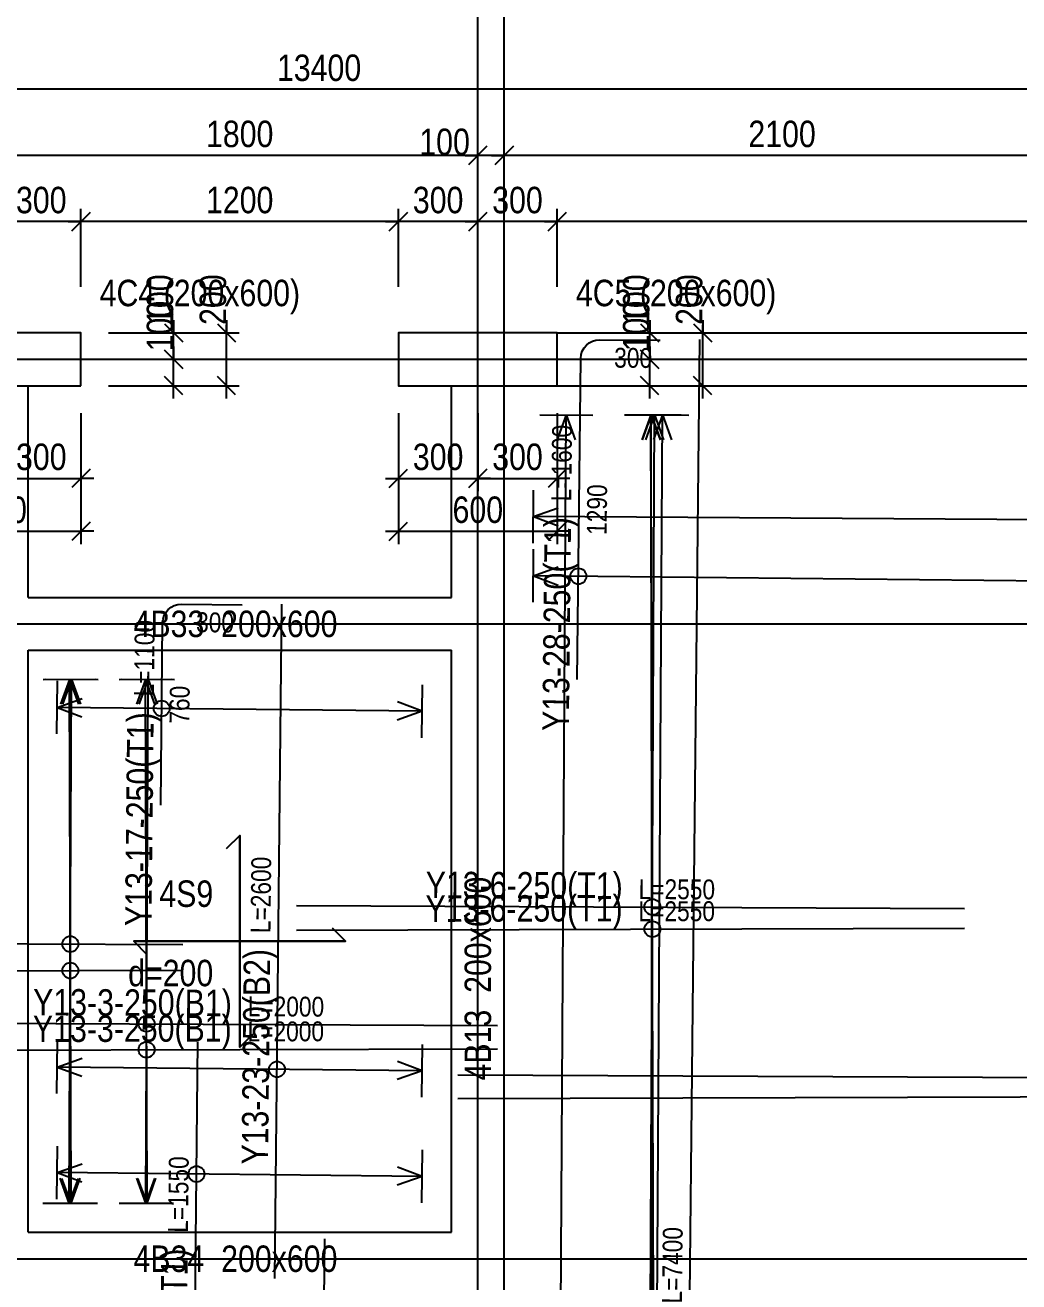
# Model space of a CAD drawing. Extents: x 0 to 206258, y -403073 to 0.
# Drawn here: x 146273 to 150029, y -19780 to -15029 of the extents above; entities that cross this region are included whole.
import ezdxf
from ezdxf.enums import TextEntityAlignment as Align
from ezdxf.lldxf.tags import DXFTag

# ---------------------------------------------------------------- set-up
doc = ezdxf.new("R2010")
doc.units = 0
doc.header["$LTSCALE"] = 1000
for name, color, linetype in [('Axis Line(Dir 1)', 8, 'CENTER2'), ('Axis Line(Dir 2)', 150, 'CENTER2'), ('Column Line', 7, 'Continuous'), ('Dimension Line', 5, 'Continuous'), ('Rebar Label', 6, 'Continuous'), ('Rebar Length Text', 8, 'Continuous'), ('Rebar Line', 7, 'Continuous'), ('Rebar Span Line', 5, 'Continuous'), ('Slab Edge Line', 5, 'Continuous'), ('Slab Label', 5, 'Continuous'), ('Top Rebar Label', 6, 'Continuous'), ('Top Rebar Length Text', 8, 'Continuous'), ('Top Rebar Line', 7, 'Continuous'), ('Top Rebar Span Line', 5, 'Continuous')]:
    doc.layers.add(name, color=color, linetype=linetype)
for name, color, linetype, true_color in [('Beam Label', 159, 'Continuous', 0x35424f), ('Beam Line', 159, 'HIDDEN2', 0x35424f), ('Column Label', 159, 'Continuous', 0x35424f), ('Ghost Axis Line', 254, 'Continuous', 0xbebebe)]:
    doc.layers.add(name, color=color, linetype=linetype, true_color=true_color)
doc.styles.add('Beam Label', font='ARIALN.TTF', dxfattribs={"height": 100})
doc.styles.add('Column Label', font='ARIALN.TTF', dxfattribs={"height": 100})
doc.styles.add('Dimension Text', font='ARIALN.TTF', dxfattribs={"height": 100})
doc.styles.add('Rebar Label', font='ARIALN.TTF', dxfattribs={"height": 100})
doc.styles.add('Rebar Length Text', font='ARIALN.TTF', dxfattribs={"height": 75})
doc.styles.add('Slab Label', font='ARIALN.TTF', dxfattribs={"height": 100})
doc.styles.add('Top Rebar Label', font='ARIALN.TTF', dxfattribs={"height": 100})
doc.styles.add('Top Rebar Length Text', font='ARIALN.TTF', dxfattribs={"height": 75})
tags = doc.linetypes.add('CENTER2', pattern=[1.125, 0.75, -0.125, 0.125, -0.125]).pattern_tags.tags
tags[10:11] = [DXFTag(74, 4), DXFTag(75, 0), DXFTag(340, '0'), DXFTag(46, 0.0), DXFTag(50, 0.0), DXFTag(44, 0.0), DXFTag(45, 0.0)]
tags[8:9] = [DXFTag(74, 4), DXFTag(75, 0), DXFTag(340, '0'), DXFTag(46, 0.0), DXFTag(50, 0.0), DXFTag(44, 0.0), DXFTag(45, 0.0)]
tags[6:7] = [DXFTag(74, 4), DXFTag(75, 0), DXFTag(340, '0'), DXFTag(46, 0.0), DXFTag(50, 0.0), DXFTag(44, 0.0), DXFTag(45, 0.0)]
tags[4:5] = [DXFTag(74, 4), DXFTag(75, 0), DXFTag(340, '0'), DXFTag(46, 0.0), DXFTag(50, 0.0), DXFTag(44, 0.0), DXFTag(45, 0.0)]
tags = doc.linetypes.add('HIDDEN2', pattern=[0.1875, 0.125, -0.0625]).pattern_tags.tags
tags[6:7] = [DXFTag(74, 4), DXFTag(75, 0), DXFTag(340, '0'), DXFTag(46, 0.0), DXFTag(50, 0.0), DXFTag(44, 0.0), DXFTag(45, 0.0)]
tags[4:5] = [DXFTag(74, 4), DXFTag(75, 0), DXFTag(340, '0'), DXFTag(46, 0.0), DXFTag(50, 0.0), DXFTag(44, 0.0), DXFTag(45, 0.0)]
doc.dimstyles.get("Standard").update_dxf_attribs({"dimtxt": 100, "dimasz": 30, "dimexe": 48.3, "dimexo": 103.5, "dimgap": 30, "dimtad": 1, "dimtoh": 1, "dimdec": 1, "dimdsep": 46, "dimtxsty": 'Dimension Text', "dimblk": 'PCDIM_TICK', "dimcen": 0.09, "dimclrd": 5, "dimclre": 5, "dimclrt": 5, "dimadec": 1, "dimazin": 0, "dimtp": 1, "dimtm": 1, "dimtfac": 1, "dimtdec": 4, "dimtofl": 0, "dimtmove": 0, "dimatfit": 3, "dimfxl": 1, "dimtolj": 1, "dimtzin": 0, "dimarcsym": 0})

# ---------------------------------------------------------------- blocks, each defined once
blk = doc.blocks.new('PCDIM_TICK')
at = {"layer": 'Dimension Line', "color": 0, "transparency": 33554687}
for p, q in [((1.15, 1.15), (-1.15, -1.15)), ((1.61, 0), (0, 0))]:
    blk.add_line(p, q, dxfattribs=at)
blk = doc.blocks.new('*U1081')
at = {"layer": 'Dimension Line', "color": 5, "true_color": 0x0000ff, "transparency": 16777216}
for p, q in [((146184.3, -16495.7), (146184.3, -16790.5)), ((146484.3, -16495.7), (146484.3, -16790.5)), ((146184.3, -16742.2), (146484.3, -16742.2))]:
    blk.add_line(p, q, dxfattribs=at)
at = {"layer": 'Dimension Line', "color": 5, "true_color": 0x0000ff, "transparency": 16777216, "xscale": 30, "yscale": 30, "rotation": 180.0000000000004}
blk.add_blockref('PCDIM_TICK', (146184.3, -16742.2), dxfattribs=at)
at = {"layer": 'Dimension Line', "color": 5, "true_color": 0x0000ff, "transparency": 16777216, "xscale": 30, "yscale": 30}
blk.add_blockref('PCDIM_TICK', (146484.3, -16742.2), dxfattribs=at)
at = {"layer": 'Dimension Line', "color": 5, "true_color": 0x0000ff, "transparency": 16777216, "insert": (146334.3, -16712.2), "char_height": 100, "width": 181.501, "attachment_point": 8, "style": 'Dimension Text'}
blk.add_mtext('300', dxfattribs=at)
blk = doc.blocks.new('*U1082')
at = {"layer": 'Dimension Line', "color": 5, "true_color": 0x0000ff, "transparency": 16777216}
for p, q in [((145884.3, -16495.7), (145884.3, -16990.5)), ((146484.3, -16495.7), (146484.3, -16990.5)), ((145884.3, -16942.2), (146484.3, -16942.2))]:
    blk.add_line(p, q, dxfattribs=at)
at = {"layer": 'Dimension Line', "color": 5, "true_color": 0x0000ff, "transparency": 16777216, "xscale": 30, "yscale": 30, "rotation": 180.0000000000004}
blk.add_blockref('PCDIM_TICK', (145884.3, -16942.2), dxfattribs=at)
at = {"layer": 'Dimension Line', "color": 5, "true_color": 0x0000ff, "transparency": 16777216, "xscale": 30, "yscale": 30}
blk.add_blockref('PCDIM_TICK', (146484.3, -16942.2), dxfattribs=at)
at = {"layer": 'Dimension Line', "color": 5, "true_color": 0x0000ff, "transparency": 16777216, "insert": (146184.3, -16912.2), "char_height": 100, "width": 181.97, "attachment_point": 8, "style": 'Dimension Text'}
blk.add_mtext('600', dxfattribs=at)
blk = doc.blocks.new('*U1083')
at = {"layer": 'Dimension Line', "color": 5, "true_color": 0x0000ff, "transparency": 16777216}
for p, q in [((146587.8, -16292.2), (146882.6, -16292.2)), ((146834.3, -16292.2), (146834.3, -16262.2)), ((146834.3, -16392.2), (146834.3, -16292.2)), ((146587.8, -16392.2), (146882.6, -16392.2))]:
    blk.add_line(p, q, dxfattribs=at)
at = {"layer": 'Dimension Line', "color": 5, "true_color": 0x0000ff, "transparency": 16777216, "xscale": 30, "yscale": 30}
for p, rotation in [((146834.3, -16292.2), 89.99999999999447), ((146834.3, -16392.2), 269.9999999999834)]:
    blk.add_blockref('PCDIM_TICK', p, dxfattribs=dict(at, rotation=rotation))
at = {"layer": 'Dimension Line', "color": 5, "true_color": 0x0000ff, "transparency": 16777216, "insert": (146834.3, -16262.2), "char_height": 100, "width": 173.928, "attachment_point": 7, "rotation": 90, "style": 'Dimension Text'}
blk.add_mtext('100', dxfattribs=at)
blk = doc.blocks.new('*U1084')
at = {"layer": 'Dimension Line', "color": 5, "true_color": 0x0000ff, "transparency": 16777216}
for p, q in [((146587.8, -16192.2), (146882.6, -16192.2)), ((146834.3, -16192.2), (146834.3, -16162.2)), ((146834.3, -16292.2), (146834.3, -16192.2)), ((146587.8, -16292.2), (146882.6, -16292.2))]:
    blk.add_line(p, q, dxfattribs=at)
at = {"layer": 'Dimension Line', "color": 5, "true_color": 0x0000ff, "transparency": 16777216, "xscale": 30, "yscale": 30}
for p, rotation in [((146834.3, -16192.2), 89.99999999999447), ((146834.3, -16292.2), 269.9999999999834)]:
    blk.add_blockref('PCDIM_TICK', p, dxfattribs=dict(at, rotation=rotation))
at = {"layer": 'Dimension Line', "color": 5, "true_color": 0x0000ff, "transparency": 16777216, "insert": (146834.3, -16162.2), "char_height": 100, "width": 173.928, "attachment_point": 7, "rotation": 90, "style": 'Dimension Text'}
blk.add_mtext('100', dxfattribs=at)
blk = doc.blocks.new('*U1085')
at = {"layer": 'Dimension Line', "color": 5, "true_color": 0x0000ff, "transparency": 16777216}
for p, q in [((146587.8, -16192.2), (147082.6, -16192.2)), ((147034.3, -16192.2), (147034.3, -16162.2)), ((147034.3, -16392.2), (147034.3, -16192.2)), ((146587.8, -16392.2), (147082.6, -16392.2))]:
    blk.add_line(p, q, dxfattribs=at)
at = {"layer": 'Dimension Line', "color": 5, "true_color": 0x0000ff, "transparency": 16777216, "xscale": 30, "yscale": 30}
for p, rotation in [((147034.3, -16192.2), 89.99999999999447), ((147034.3, -16392.2), 269.9999999999834)]:
    blk.add_blockref('PCDIM_TICK', p, dxfattribs=dict(at, rotation=rotation))
at = {"layer": 'Dimension Line', "color": 5, "true_color": 0x0000ff, "transparency": 16777216, "insert": (147034.3, -16162.2), "char_height": 100, "width": 182.775, "attachment_point": 7, "rotation": 90, "style": 'Dimension Text'}
blk.add_mtext('200', dxfattribs=at)
blk = doc.blocks.new('*U1086')
at = {"layer": 'Dimension Line', "color": 5, "true_color": 0x0000ff, "transparency": 16777216}
for p, q in [((147684.3, -16495.7), (147684.3, -16790.5)), ((147984.3, -16495.7), (147984.3, -16790.5)), ((147684.3, -16742.2), (147984.3, -16742.2))]:
    blk.add_line(p, q, dxfattribs=at)
at = {"layer": 'Dimension Line', "color": 5, "true_color": 0x0000ff, "transparency": 16777216, "xscale": 30, "yscale": 30, "rotation": 180.0000000000004}
blk.add_blockref('PCDIM_TICK', (147684.3, -16742.2), dxfattribs=at)
at = {"layer": 'Dimension Line', "color": 5, "true_color": 0x0000ff, "transparency": 16777216, "xscale": 30, "yscale": 30}
blk.add_blockref('PCDIM_TICK', (147984.3, -16742.2), dxfattribs=at)
at = {"layer": 'Dimension Line', "color": 5, "true_color": 0x0000ff, "transparency": 16777216, "insert": (147834.3, -16712.2), "char_height": 100, "width": 181.501, "attachment_point": 8, "style": 'Dimension Text'}
blk.add_mtext('300', dxfattribs=at)
blk = doc.blocks.new('*U1087')
at = {"layer": 'Dimension Line', "color": 5, "true_color": 0x0000ff, "transparency": 16777216}
for p, q in [((147984.3, -16495.7), (147984.3, -16790.5)), ((148284.3, -16495.7), (148284.3, -16790.5)), ((147984.3, -16742.2), (148284.3, -16742.2))]:
    blk.add_line(p, q, dxfattribs=at)
at = {"layer": 'Dimension Line', "color": 5, "true_color": 0x0000ff, "transparency": 16777216, "xscale": 30, "yscale": 30, "rotation": 180.0000000000004}
blk.add_blockref('PCDIM_TICK', (147984.3, -16742.2), dxfattribs=at)
at = {"layer": 'Dimension Line', "color": 5, "true_color": 0x0000ff, "transparency": 16777216, "xscale": 30, "yscale": 30}
blk.add_blockref('PCDIM_TICK', (148284.3, -16742.2), dxfattribs=at)
at = {"layer": 'Dimension Line', "color": 5, "true_color": 0x0000ff, "transparency": 16777216, "insert": (148134.3, -16712.2), "char_height": 100, "width": 181.501, "attachment_point": 8, "style": 'Dimension Text'}
blk.add_mtext('300', dxfattribs=at)
blk = doc.blocks.new('*U1088')
at = {"layer": 'Dimension Line', "color": 5, "true_color": 0x0000ff, "transparency": 16777216}
for p, q in [((147684.3, -16495.7), (147684.3, -16990.5)), ((148284.3, -16495.7), (148284.3, -16990.5)), ((147684.3, -16942.2), (148284.3, -16942.2))]:
    blk.add_line(p, q, dxfattribs=at)
at = {"layer": 'Dimension Line', "color": 5, "true_color": 0x0000ff, "transparency": 16777216, "xscale": 30, "yscale": 30, "rotation": 180.0000000000004}
blk.add_blockref('PCDIM_TICK', (147684.3, -16942.2), dxfattribs=at)
at = {"layer": 'Dimension Line', "color": 5, "true_color": 0x0000ff, "transparency": 16777216, "xscale": 30, "yscale": 30}
blk.add_blockref('PCDIM_TICK', (148284.3, -16942.2), dxfattribs=at)
at = {"layer": 'Dimension Line', "color": 5, "true_color": 0x0000ff, "transparency": 16777216, "insert": (147984.3, -16912.2), "char_height": 100, "width": 181.97, "attachment_point": 8, "style": 'Dimension Text'}
blk.add_mtext('600', dxfattribs=at)
blk = doc.blocks.new('*U1089')
at = {"layer": 'Dimension Line', "color": 5, "true_color": 0x0000ff, "transparency": 16777216}
for p, q in [((148387.8, -16292.2), (148682.6, -16292.2)), ((148634.3, -16292.2), (148634.3, -16262.2)), ((148634.3, -16392.2), (148634.3, -16292.2)), ((148387.8, -16392.2), (148682.6, -16392.2))]:
    blk.add_line(p, q, dxfattribs=at)
at = {"layer": 'Dimension Line', "color": 5, "true_color": 0x0000ff, "transparency": 16777216, "xscale": 30, "yscale": 30}
for p, rotation in [((148634.3, -16292.2), 89.99999999999447), ((148634.3, -16392.2), 269.9999999999834)]:
    blk.add_blockref('PCDIM_TICK', p, dxfattribs=dict(at, rotation=rotation))
at = {"layer": 'Dimension Line', "color": 5, "true_color": 0x0000ff, "transparency": 16777216, "insert": (148634.3, -16262.2), "char_height": 100, "width": 173.928, "attachment_point": 7, "rotation": 90, "style": 'Dimension Text'}
blk.add_mtext('100', dxfattribs=at)
blk = doc.blocks.new('*U1090')
at = {"layer": 'Dimension Line', "color": 5, "true_color": 0x0000ff, "transparency": 16777216}
for p, q in [((148387.8, -16192.2), (148682.6, -16192.2)), ((148634.3, -16192.2), (148634.3, -16162.2)), ((148634.3, -16292.2), (148634.3, -16192.2)), ((148387.8, -16292.2), (148682.6, -16292.2))]:
    blk.add_line(p, q, dxfattribs=at)
at = {"layer": 'Dimension Line', "color": 5, "true_color": 0x0000ff, "transparency": 16777216, "xscale": 30, "yscale": 30}
for p, rotation in [((148634.3, -16192.2), 89.99999999999447), ((148634.3, -16292.2), 269.9999999999834)]:
    blk.add_blockref('PCDIM_TICK', p, dxfattribs=dict(at, rotation=rotation))
at = {"layer": 'Dimension Line', "color": 5, "true_color": 0x0000ff, "transparency": 16777216, "insert": (148634.3, -16162.2), "char_height": 100, "width": 173.928, "attachment_point": 7, "rotation": 90, "style": 'Dimension Text'}
blk.add_mtext('100', dxfattribs=at)
blk = doc.blocks.new('*U1091')
at = {"layer": 'Dimension Line', "color": 5, "true_color": 0x0000ff, "transparency": 16777216}
for p, q in [((148387.8, -16192.2), (148882.6, -16192.2)), ((148834.3, -16192.2), (148834.3, -16162.2)), ((148834.3, -16392.2), (148834.3, -16192.2)), ((148387.8, -16392.2), (148882.6, -16392.2))]:
    blk.add_line(p, q, dxfattribs=at)
at = {"layer": 'Dimension Line', "color": 5, "true_color": 0x0000ff, "transparency": 16777216, "xscale": 30, "yscale": 30}
for p, rotation in [((148834.3, -16192.2), 89.99999999999447), ((148834.3, -16392.2), 269.9999999999834)]:
    blk.add_blockref('PCDIM_TICK', p, dxfattribs=dict(at, rotation=rotation))
at = {"layer": 'Dimension Line', "color": 5, "true_color": 0x0000ff, "transparency": 16777216, "insert": (148834.3, -16162.2), "char_height": 100, "width": 182.775, "attachment_point": 7, "rotation": 90, "style": 'Dimension Text'}
blk.add_mtext('200', dxfattribs=at)
blk = doc.blocks.new('*U1214')
at = {"layer": 'Dimension Line', "color": 5, "true_color": 0x0000ff, "transparency": 16777216}
for p, q in [((148284.3, -16018), (148284.3, -15723.2)), ((153484.3, -16018), (153484.3, -15723.2)), ((153484.3, -15771.5), (148284.3, -15771.5))]:
    blk.add_line(p, q, dxfattribs=at)
at = {"layer": 'Dimension Line', "color": 5, "true_color": 0x0000ff, "transparency": 16777216, "xscale": 30, "yscale": 30, "rotation": 180.0000000000004}
blk.add_blockref('PCDIM_TICK', (148284.3, -15771.5), dxfattribs=at)
at = {"layer": 'Dimension Line', "color": 5, "true_color": 0x0000ff, "transparency": 16777216, "xscale": 30, "yscale": 30}
blk.add_blockref('PCDIM_TICK', (153484.3, -15771.5), dxfattribs=at)
at = {"layer": 'Dimension Line', "color": 5, "true_color": 0x0000ff, "transparency": 16777216, "insert": (150884.3, -15741.5), "char_height": 100, "width": 245.979, "attachment_point": 8, "style": 'Dimension Text'}
blk.add_mtext('5200', dxfattribs=at)
blk = doc.blocks.new('*U1215')
at = {"layer": 'Dimension Line', "color": 5, "true_color": 0x0000ff, "transparency": 16777216}
for p, q in [((147984.3, -16018), (147984.3, -15723.2)), ((148284.3, -16018), (148284.3, -15723.2)), ((148284.3, -15771.5), (147984.3, -15771.5))]:
    blk.add_line(p, q, dxfattribs=at)
at = {"layer": 'Dimension Line', "color": 5, "true_color": 0x0000ff, "transparency": 16777216, "xscale": 30, "yscale": 30, "rotation": 180.0000000000004}
blk.add_blockref('PCDIM_TICK', (147984.3, -15771.5), dxfattribs=at)
at = {"layer": 'Dimension Line', "color": 5, "true_color": 0x0000ff, "transparency": 16777216, "xscale": 30, "yscale": 30}
blk.add_blockref('PCDIM_TICK', (148284.3, -15771.5), dxfattribs=at)
at = {"layer": 'Dimension Line', "color": 5, "true_color": 0x0000ff, "transparency": 16777216, "insert": (148134.3, -15741.5), "char_height": 100, "width": 181.501, "attachment_point": 8, "style": 'Dimension Text'}
blk.add_mtext('300', dxfattribs=at)
blk = doc.blocks.new('*U1216')
at = {"layer": 'Dimension Line', "color": 5, "true_color": 0x0000ff, "transparency": 16777216}
for p, q in [((147684.3, -16018), (147684.3, -15723.2)), ((147984.3, -16018), (147984.3, -15723.2)), ((147984.3, -15771.5), (147684.3, -15771.5))]:
    blk.add_line(p, q, dxfattribs=at)
at = {"layer": 'Dimension Line', "color": 5, "true_color": 0x0000ff, "transparency": 16777216, "xscale": 30, "yscale": 30, "rotation": 180.0000000000004}
blk.add_blockref('PCDIM_TICK', (147684.3, -15771.5), dxfattribs=at)
at = {"layer": 'Dimension Line', "color": 5, "true_color": 0x0000ff, "transparency": 16777216, "xscale": 30, "yscale": 30}
blk.add_blockref('PCDIM_TICK', (147984.3, -15771.5), dxfattribs=at)
at = {"layer": 'Dimension Line', "color": 5, "true_color": 0x0000ff, "transparency": 16777216, "insert": (147834.3, -15741.5), "char_height": 100, "width": 181.501, "attachment_point": 8, "style": 'Dimension Text'}
blk.add_mtext('300', dxfattribs=at)
blk = doc.blocks.new('*U1217')
at = {"layer": 'Dimension Line', "color": 5, "true_color": 0x0000ff, "transparency": 16777216}
for p, q in [((146484.3, -16018), (146484.3, -15723.2)), ((147684.3, -16018), (147684.3, -15723.2)), ((147684.3, -15771.5), (146484.3, -15771.5))]:
    blk.add_line(p, q, dxfattribs=at)
at = {"layer": 'Dimension Line', "color": 5, "true_color": 0x0000ff, "transparency": 16777216, "xscale": 30, "yscale": 30, "rotation": 180.0000000000004}
blk.add_blockref('PCDIM_TICK', (146484.3, -15771.5), dxfattribs=at)
at = {"layer": 'Dimension Line', "color": 5, "true_color": 0x0000ff, "transparency": 16777216, "xscale": 30, "yscale": 30}
blk.add_blockref('PCDIM_TICK', (147684.3, -15771.5), dxfattribs=at)
at = {"layer": 'Dimension Line', "color": 5, "true_color": 0x0000ff, "transparency": 16777216, "insert": (147084.3, -15741.5), "char_height": 100, "width": 238.405, "attachment_point": 8, "style": 'Dimension Text'}
blk.add_mtext('1200', dxfattribs=at)
blk = doc.blocks.new('*U1218')
at = {"layer": 'Dimension Line', "color": 5, "true_color": 0x0000ff, "transparency": 16777216}
for p, q in [((146184.3, -16018), (146184.3, -15723.2)), ((146484.3, -16018), (146484.3, -15723.2)), ((146484.3, -15771.5), (146184.3, -15771.5))]:
    blk.add_line(p, q, dxfattribs=at)
at = {"layer": 'Dimension Line', "color": 5, "true_color": 0x0000ff, "transparency": 16777216, "xscale": 30, "yscale": 30, "rotation": 180.0000000000004}
blk.add_blockref('PCDIM_TICK', (146184.3, -15771.5), dxfattribs=at)
at = {"layer": 'Dimension Line', "color": 5, "true_color": 0x0000ff, "transparency": 16777216, "xscale": 30, "yscale": 30}
blk.add_blockref('PCDIM_TICK', (146484.3, -15771.5), dxfattribs=at)
at = {"layer": 'Dimension Line', "color": 5, "true_color": 0x0000ff, "transparency": 16777216, "insert": (146334.3, -15741.5), "char_height": 100, "width": 181.501, "attachment_point": 8, "style": 'Dimension Text'}
blk.add_mtext('300', dxfattribs=at)
blk = doc.blocks.new('*U1228')
at = {"layer": 'Dimension Line', "color": 5, "true_color": 0x0000ff, "transparency": 16777216}
for p, q in [((148084.3, -16018), (148084.3, -15473.2)), ((150184.3, -16018), (150184.3, -15473.2)), ((150184.3, -15521.5), (148084.3, -15521.5))]:
    blk.add_line(p, q, dxfattribs=at)
at = {"layer": 'Dimension Line', "color": 5, "true_color": 0x0000ff, "transparency": 16777216, "xscale": 30, "yscale": 30, "rotation": 180.0000000000004}
blk.add_blockref('PCDIM_TICK', (148084.3, -15521.5), dxfattribs=at)
at = {"layer": 'Dimension Line', "color": 5, "true_color": 0x0000ff, "transparency": 16777216, "xscale": 30, "yscale": 30}
blk.add_blockref('PCDIM_TICK', (150184.3, -15521.5), dxfattribs=at)
at = {"layer": 'Dimension Line', "color": 5, "true_color": 0x0000ff, "transparency": 16777216, "insert": (149134.3, -15491.5), "char_height": 100, "width": 247.252, "attachment_point": 8, "style": 'Dimension Text'}
blk.add_mtext('2100', dxfattribs=at)
blk = doc.blocks.new('*U1229')
at = {"layer": 'Dimension Line', "color": 5, "true_color": 0x0000ff, "transparency": 16777216}
for p, q in [((147984.3, -16018), (147984.3, -15473.2)), ((148084.3, -16018), (148084.3, -15473.2)), ((147984.3, -15521.5), (147954.3, -15521.5)), ((148084.3, -15521.5), (147984.3, -15521.5))]:
    blk.add_line(p, q, dxfattribs=at)
at = {"layer": 'Dimension Line', "color": 5, "true_color": 0x0000ff, "transparency": 16777216, "xscale": 30, "yscale": 30, "rotation": 180.0000000000004}
blk.add_blockref('PCDIM_TICK', (147984.3, -15521.5), dxfattribs=at)
at = {"layer": 'Dimension Line', "color": 5, "true_color": 0x0000ff, "transparency": 16777216, "xscale": 30, "yscale": 30}
blk.add_blockref('PCDIM_TICK', (148084.3, -15521.5), dxfattribs=at)
at = {"layer": 'Dimension Line', "color": 5, "true_color": 0x0000ff, "transparency": 16777216, "insert": (147954.3, -15521.5), "char_height": 100, "width": 173.928, "attachment_point": 9, "style": 'Dimension Text'}
blk.add_mtext('100', dxfattribs=at)
blk = doc.blocks.new('*U1230')
at = {"layer": 'Dimension Line', "color": 5, "true_color": 0x0000ff, "transparency": 16777216}
for p, q in [((146184.3, -16018), (146184.3, -15473.2)), ((147984.3, -16018), (147984.3, -15473.2)), ((147984.3, -15521.5), (146184.3, -15521.5))]:
    blk.add_line(p, q, dxfattribs=at)
at = {"layer": 'Dimension Line', "color": 5, "true_color": 0x0000ff, "transparency": 16777216, "xscale": 30, "yscale": 30, "rotation": 180.0000000000004}
blk.add_blockref('PCDIM_TICK', (146184.3, -15521.5), dxfattribs=at)
at = {"layer": 'Dimension Line', "color": 5, "true_color": 0x0000ff, "transparency": 16777216, "xscale": 30, "yscale": 30}
blk.add_blockref('PCDIM_TICK', (147984.3, -15521.5), dxfattribs=at)
at = {"layer": 'Dimension Line', "color": 5, "true_color": 0x0000ff, "transparency": 16777216, "insert": (147084.3, -15491.5), "char_height": 100, "width": 238.405, "attachment_point": 8, "style": 'Dimension Text'}
blk.add_mtext('1800', dxfattribs=at)
blk = doc.blocks.new('*U1236')
at = {"layer": 'Dimension Line', "color": 5, "true_color": 0x0000ff, "transparency": 16777216}
for p, q in [((140684.3, -16018), (140684.3, -15223.2)), ((154084.3, -16018), (154084.3, -15223.2)), ((154084.3, -15271.5), (140684.3, -15271.5))]:
    blk.add_line(p, q, dxfattribs=at)
at = {"layer": 'Dimension Line', "color": 5, "true_color": 0x0000ff, "transparency": 16777216, "xscale": 30, "yscale": 30, "rotation": 180.0000000000004}
blk.add_blockref('PCDIM_TICK', (140684.3, -15271.5), dxfattribs=at)
at = {"layer": 'Dimension Line', "color": 5, "true_color": 0x0000ff, "transparency": 16777216, "xscale": 30, "yscale": 30}
blk.add_blockref('PCDIM_TICK', (154084.3, -15271.5), dxfattribs=at)
at = {"layer": 'Dimension Line', "color": 5, "true_color": 0x0000ff, "transparency": 16777216, "insert": (147384.3, -15241.5), "char_height": 100, "width": 302.882, "attachment_point": 8, "style": 'Dimension Text'}
blk.add_mtext('13400', dxfattribs=at)

msp = doc.modelspace()

# ---------------------------------------------------------------- linework, layer by layer
at = {"layer": 'Axis Line(Dir 1)', "transparency": 33554687}
for points in [[(138984.29, -16292.207), (156784.29, -16292.207)], [(138984.29, -17292.207), (156784.29, -17292.207)], [(138984.29, -19692.207), (156784.29, -19692.207)]]:
    msp.add_lwpolyline(points, dxfattribs=at)
at = {"layer": 'Axis Line(Dir 2)', "transparency": 33554687}
msp.add_lwpolyline([(147984.29, -38092.207), (147984.29, -14292.207)], dxfattribs=at)
at = {"layer": 'Beam Line', "linetype": 'Continuous', "transparency": 33554687}
for points in [[(148284.29, -16192.207), (153484.29, -16192.207)], [(146284.29, -17192.207), (147884.29, -17192.207)]]:
    msp.add_lwpolyline(points, dxfattribs=at)
at = {"layer": 'Beam Line', "transparency": 33554687}
for points in [[(146284.29, -17192.207), (146284.29, -16392.207)], [(147884.29, -17192.207), (147884.29, -16392.207)], [(148084.29, -21092.207), (148084.29, -16392.207)], [(148284.29, -16392.207), (153484.29, -16392.207)], [(146284.29, -17392.207), (147884.29, -17392.207)], [(146284.29, -19592.207), (146284.29, -17392.207)], [(147884.29, -19592.207), (147884.29, -17392.207)], [(146284.29, -19592.207), (147884.29, -19592.207)]]:
    msp.add_lwpolyline(points, dxfattribs=at)
at = {"layer": 'Column Line', "transparency": 33554687}
for points in [[(146484.29, -16392.207), (146484.29, -16192.207), (145884.29, -16192.207), (145884.29, -16392.207)], [(148284.29, -16392.207), (148284.29, -16192.207), (147684.29, -16192.207), (147684.29, -16392.207)]]:
    msp.add_lwpolyline(points, close=True, dxfattribs=at)
at = {"layer": 'Ghost Axis Line', "transparency": 33554687}
msp.add_lwpolyline([(148084.29, -38092.207), (148084.29, -14292.207)], dxfattribs=at)
at = {"layer": 'Rebar Label', "transparency": 33554687}
for centre in [(148364.477, -17112.207), (146789.463, -17612.207), (148644.29, -18362.704), (148644.29, -18446.532), (146444.29, -18502.84), (146444.29, -18602.882), (146732.29, -18804.135), (146732.29, -18902.053), (147225.153, -18976.207), (146920.975, -19372.207)]:
    msp.add_circle(centre, 30, dxfattribs=at)
at = {"layer": 'Rebar Line', "transparency": 33554687}
for points in [[(148747.022, -23567.197), (148823.857, -16217.216)], [(147216.84, -19767.197), (147243.639, -17217.216)], [(146109.292, -18801.341), (148059.289, -18810.085)], [(146109.291, -18903.851), (148059.29, -18898.223)], [(147909.292, -18996.915), (153859.289, -19023.596)], [(147909.291, -19086.156), (153859.29, -19068.984)], [(147386.484, -21467.197), (147405.927, -19617.216)]]:
    msp.add_lwpolyline(points, dxfattribs=at)
at = {"layer": 'Rebar Span Line', "transparency": 33554687}
for p, q in [((148582.515, -16501.589), (148782.511, -16502.82)), ((148640.79, -23282.209), (148682.513, -16502.205)), ((148682.513, -16502.205), (148647.733, -16595.962)), ((148682.513, -16502.205), (148716.136, -16596.382)), ((146628.251, -17502.495), (146828.25, -17501.918)), ((146638.13, -17501.757), (146838.128, -17502.654)), ((146728.25, -17502.206), (146694.32, -17596.274)), ((146738.129, -17502.205), (146703.506, -17596.02)), ((146733.965, -19482.207), (146728.25, -17502.206)), ((146728.25, -17502.206), (146762.723, -17596.076)), ((146729.25, -19482.208), (146738.129, -17502.205)), ((146738.129, -17502.205), (146771.909, -17596.327)), ((146393.233, -19067.469), (146395.335, -18867.48)), ((147773.246, -19081.972), (147775.347, -18881.983)), ((146394.284, -18967.475), (146488.608, -18934.262)), ((147774.296, -18981.978), (147680.692, -18946.79)), ((147774.296, -18981.978), (146394.284, -18967.475)), ((146394.284, -18967.475), (146487.889, -19002.662)), ((147774.296, -18981.978), (147679.973, -19015.19)), ((146729.25, -19482.208), (146695.469, -19388.086)), ((146733.965, -19482.207), (146699.492, -19388.337)), ((146729.25, -19482.208), (146763.873, -19388.393)), ((146733.965, -19482.207), (146767.895, -19388.139)), ((146629.251, -19481.759), (146829.249, -19482.656)), ((146633.965, -19482.496), (146833.964, -19481.918))]:
    msp.add_line(p, q, dxfattribs=at)
at = {"layer": 'Slab Edge Line', "transparency": 33554687}
for points in [[(147034.793, -18141.704), (147084.29, -18092.207)], [(147084.29, -18892.207), (147084.29, -18092.207)], [(147434.793, -18442.709), (147484.29, -18492.207)], [(146684.29, -18492.207), (147484.29, -18492.207)], [(146733.788, -18541.704), (146684.29, -18492.207)], [(147133.788, -18842.709), (147084.29, -18892.207)]]:
    msp.add_lwpolyline(points, close=True, dxfattribs=at)
at = {"layer": 'Top Rebar Line', "transparency": 33554687}
for points in [[(148360.4, -17502.205), (148373.086, -16288.684, -0.41421351), (148445.3, -16217.963), (148673.816, -16220.352)], [(146785.627, -17977.174), (146792.863, -17288.684, -0.41421356), (146865.081, -17217.967), (147093.597, -17220.369)]]:
    msp.add_lwpolyline(points, format="xyb", dxfattribs=at)
for points in [[(147299.298, -18356.673), (149824.29, -18367.996)], [(147299.294, -18450.414), (149824.29, -18443.127)], [(144524.293, -18494.23), (146869.285, -18504.746)], [(144524.292, -18608.424), (146869.288, -18601.656)], [(146910.413, -20377.163), (146926.229, -18872.21)]]:
    msp.add_lwpolyline(points, dxfattribs=at)
at = {"layer": 'Top Rebar Span Line', "transparency": 33554687}
for p, q in [((148218.578, -16501.589), (148418.574, -16502.82)), ((148276.853, -23282.209), (148318.576, -16502.205)), ((148318.576, -16502.205), (148283.797, -16595.962)), ((148318.576, -16502.205), (148352.199, -16596.382)), ((148538.679, -16502.495), (148738.678, -16501.918)), ((148540.028, -16502.326), (148740.027, -16502.087)), ((148552.634, -16501.757), (148752.632, -16502.654)), ((148638.679, -16502.206), (148604.748, -16596.274)), ((148640.028, -16502.207), (148605.938, -16596.217)), ((148652.633, -16502.205), (148618.01, -16596.02)), ((148622.23, -23282.208), (148652.633, -16502.205)), ((148658.247, -23282.207), (148638.679, -16502.206)), ((148638.679, -16502.206), (148673.152, -16596.076)), ((148648.147, -23282.207), (148640.028, -16502.207)), ((148640.028, -16502.207), (148674.342, -16596.135)), ((148652.633, -16502.205), (148686.414, -16596.327)), ((148193.656, -16986.631), (148194.92, -16786.635)), ((148194.288, -16886.633), (148288.472, -16853.026)), ((153574.293, -16920.648), (148194.288, -16886.633)), ((148194.288, -16886.633), (148288.039, -16921.428)), ((148193.239, -17210.422), (148195.33, -17010.433)), ((148194.284, -17110.427), (148288.606, -17077.21)), ((153574.296, -17166.669), (148194.284, -17110.427)), ((148194.284, -17110.427), (148287.891, -17145.61)), ((146341.114, -17502.495), (146541.113, -17501.918)), ((146348.779, -17501.757), (146548.777, -17502.654)), ((146393.233, -17708.048), (146395.335, -17508.059)), ((146441.114, -17502.206), (146407.183, -17596.274)), ((146448.778, -17502.205), (146414.155, -17596.02)), ((146439.899, -19482.208), (146448.778, -17502.205)), ((146446.828, -19482.207), (146441.114, -17502.206)), ((146441.114, -17502.206), (146475.587, -17596.076)), ((146448.778, -17502.205), (146482.558, -17596.327)), ((147773.246, -17722.551), (147775.347, -17522.562)), ((146394.284, -17608.053), (146488.608, -17574.841)), ((147774.296, -17622.557), (146394.284, -17608.053)), ((146394.284, -17608.053), (146487.889, -17643.241)), ((147774.296, -17622.557), (147679.973, -17655.769)), ((147774.296, -17622.557), (147680.692, -17587.369)), ((146393.233, -19466.666), (146395.335, -19266.677)), ((147773.246, -19481.169), (147775.347, -19281.18)), ((146394.284, -19366.671), (146488.608, -19333.459)), ((147774.296, -19381.174), (146394.284, -19366.671)), ((146394.284, -19366.671), (146487.889, -19401.859)), ((147774.296, -19381.174), (147679.973, -19414.387)), ((147774.296, -19381.174), (147680.692, -19345.987)), ((146439.899, -19482.208), (146406.118, -19388.086)), ((146446.828, -19482.207), (146412.355, -19388.337)), ((146439.899, -19482.208), (146474.522, -19388.393)), ((146446.828, -19482.207), (146480.759, -19388.139)), ((146339.9, -19481.759), (146539.898, -19482.656)), ((146346.829, -19482.496), (146546.828, -19481.918))]:
    msp.add_line(p, q, dxfattribs=at)

# ---------------------------------------------------------------- texts
at = {"layer": 'Beam Label', "transparency": 33554687, "style": 'Beam Label'}
for s, p in [('4B33  200x600 ', (147084.29, -17292.207)), ('4B34  200x600 ', (147084.29, -19692.207))]:
    msp.add_text(s, height=100, dxfattribs=at).set_placement(p, align=Align.MIDDLE_CENTER)
msp.add_text('4B13  200x600 ', height=100, rotation=90, dxfattribs=at).set_placement((147984.29, -18617.207), align=Align.MIDDLE_CENTER)
at = {"layer": 'Column Label', "transparency": 33554687, "style": 'Column Label'}
for s, p in [('4C4 (200x600)', (146555.001, -16121.496)), ('4C5 (200x600)', (148355.001, -16121.496))]:
    msp.add_text(s, height=100, dxfattribs=at).set_placement(p, align=Align.BOTTOM_LEFT)
at = {"layer": 'Rebar Label', "transparency": 33554687, "style": 'Rebar Label'}
for s, rotation, p in [(' Y13-23-250(B2)', 89.397877, (147199.926, -18521.89)), (' Y13-3-250(B1)', 359.74307, (147054.425, -18775.579)), (' Y13-3-250(B1)', 0.165362, (147054.204, -18871.123))]:
    msp.add_text(s, height=100, rotation=rotation, dxfattribs=at).set_placement(p, align=Align.RIGHT)
at = {"layer": 'Rebar Length Text', "transparency": 33554687, "style": 'Rebar Length Text'}
for s, rotation, p in [('L=2600', 89.397877, (147200.556, -18461.893)), ('L=2000', 359.74307, (147114.425, -18775.848)), ('L=2000', 0.165362, (147114.204, -18870.95)), ('L=7400', 89.401062, (148755.755, -19861.895))]:
    msp.add_text(s, height=75, rotation=rotation, dxfattribs=at).set_placement(p)
at = {"layer": 'Slab Label', "transparency": 33554687, "style": 'Slab Label'}
for s, p in [('4S9', (146984.29, -18392.207)), ('d=200', (146984.29, -18692.207))]:
    msp.add_text(s, height=100, dxfattribs=at).set_placement(p, align=Align.BOTTOM_RIGHT)
at = {"layer": 'Top Rebar Label', "transparency": 33554687, "style": 'Top Rebar Label'}
for s, rotation, p in [(' Y13-28-250(T1)', 89.401062, (148336.804, -16889.395)), (' Y13-17-250(T1)', 89.397877, (146759.307, -17626.878)), (' Y13-6-250(T1)', 359.74307, (148531.929, -18332.2)), (' Y13-6-250(T1)', 0.165362, (148531.705, -18416.857)), (' Y13-24-250(T1)', 89.397877, (146888.008, -19654.37))]:
    msp.add_text(s, height=100, rotation=rotation, dxfattribs=at).set_placement(p, align=Align.RIGHT)
at = {"layer": 'Top Rebar Length Text', "transparency": 33554687, "style": 'Top Rebar Length Text'}
for rotation, p in [(359.401072, (148643.504, -16250.037)), (359.397877, (147063.284, -17250.052))]:
    msp.add_text('300', height=75, rotation=rotation, dxfattribs=at).set_placement(p, align=Align.TOP_RIGHT)
for s, rotation, p in [('L=1600', 89.401062, (148337.431, -16829.399)), ('L=1100', 89.397877, (146759.938, -17566.882)), ('L=2550', 359.74307, (148591.928, -18332.469)), ('L=2550', 0.165362, (148591.705, -18416.684)), ('L=1550', 89.397877, (146888.638, -19594.373))]:
    msp.add_text(s, height=75, rotation=rotation, dxfattribs=at).set_placement(p)
for s, rotation, p in [('1290', 89.401062, (148472.11, -16860.808)), ('760', 89.397877, (146894.615, -17598.299))]:
    msp.add_text(s, height=75, rotation=rotation, dxfattribs=at).set_placement(p, align=Align.CENTER)

# ---------------------------------------------------------------- dimensions: what is measured, and where the dimension line sits
at = {"layer": 'Dimension Line', "transparency": 33554687}
for base, p1, p2, picture, middle in [((147384.29, -15271.496), (154084.29, -16121.496), (140684.29, -16121.496), '*U1236', (147384.29, -15271.496)), ((147084.29, -15521.496), (147984.29, -16121.496), (146184.29, -16121.496), '*U1230', (147084.29, -15521.496)), ((148034.29, -15521.496), (148084.29, -16121.496), (147984.29, -16121.496), '*U1229', (148034.29, -15521.496)), ((149134.29, -15521.496), (150184.29, -16121.496), (148084.29, -16121.496), '*U1228', (149134.29, -15521.496)), ((146334.29, -15771.496), (146484.29, -16121.496), (146184.29, -16121.496), '*U1218', (146334.29, -15771.496)), ((147084.29, -15771.496), (147684.29, -16121.496), (146484.29, -16121.496), '*U1217', (147084.29, -15771.496)), ((147834.29, -15771.496), (147984.29, -16121.496), (147684.29, -16121.496), '*U1216', (147834.29, -15771.496)), ((148134.29, -15771.496), (148284.29, -16121.496), (147984.29, -16121.496), '*U1215', (148134.29, -15771.496)), ((150884.29, -15771.496), (153484.29, -16121.496), (148284.29, -16121.496), '*U1214', (150884.29, -15771.496))]:
    dim = msp.add_linear_dim(base=base, p1=p1, p2=p2, angle=180, dimstyle='Standard', override={"dimscale": 1, "dimtxt": 100, "dimasz": 30, "dimexe": 48.3, "dimexo": 103.5, "dimgap": 30, "dimtad": 1, "dimtih": 0, "dimdec": 1, "dimlfac": 1, "dimzin": 8, "dimlunit": 2, "dimpost": '', "dimtxsty": 'Dimension Text', "dimblk": 'PCDIM_TICK', "dimse1": 0, "dimse2": 0, "dimsd2": 0, "dimclrd": 5, "dimclre": 5, "dimclrt": 5, "dimaunit": 0, "dimadec": 1, "dimazin": 0, "dimtol": 0, "dimtp": 1, "dimtm": 1, "dimtmove": 0}, dxfattribs=at)
    dim.commit()
    dim.dimension.update_dxf_attribs({"geometry": picture, "text_midpoint": middle})
for p1, p2, distance, picture, middle in [((146484.29, -16292.207), (146484.29, -16192.207), -350, '*U1084', (146834.29, -16242.207)), ((146484.29, -16392.207), (146484.29, -16192.207), -550, '*U1085', (147034.29, -16292.207)), ((148284.29, -16292.207), (148284.29, -16192.207), -350, '*U1090', (148634.29, -16242.207)), ((148284.29, -16392.207), (148284.29, -16192.207), -550, '*U1091', (148834.29, -16292.207)), ((146484.29, -16392.207), (146484.29, -16292.207), -350, '*U1083', (146834.29, -16342.207)), ((148284.29, -16392.207), (148284.29, -16292.207), -350, '*U1089', (148634.29, -16342.207)), ((145884.29, -16392.207), (146484.29, -16392.207), -550, '*U1082', (146184.29, -16942.207)), ((146184.29, -16392.207), (146484.29, -16392.207), -350, '*U1081', (146334.29, -16742.207)), ((147684.29, -16392.207), (147984.29, -16392.207), -350, '*U1086', (147834.29, -16742.207)), ((147684.29, -16392.207), (148284.29, -16392.207), -550, '*U1088', (147984.29, -16942.207)), ((147984.29, -16392.207), (148284.29, -16392.207), -350, '*U1087', (148134.29, -16742.207))]:
    dim = msp.add_aligned_dim(p1=p1, p2=p2, distance=distance, dimstyle='Standard', override={"dimscale": 1, "dimtxt": 100, "dimasz": 30, "dimexe": 48.3, "dimexo": 103.5, "dimgap": 30, "dimtad": 1, "dimtih": 0, "dimdec": 1, "dimlfac": 1, "dimzin": 8, "dimlunit": 2, "dimpost": '', "dimtxsty": 'Dimension Text', "dimblk": 'PCDIM_TICK', "dimse1": 0, "dimse2": 0, "dimsd2": 0, "dimclrd": 5, "dimclre": 5, "dimclrt": 5, "dimaunit": 0, "dimadec": 1, "dimazin": 0, "dimtol": 0, "dimtp": 1, "dimtm": 1, "dimtmove": 0}, dxfattribs=at)
    dim.commit()
    dim.dimension.update_dxf_attribs({"geometry": picture, "text_midpoint": middle})

doc.saveas('drawing.dxf')
